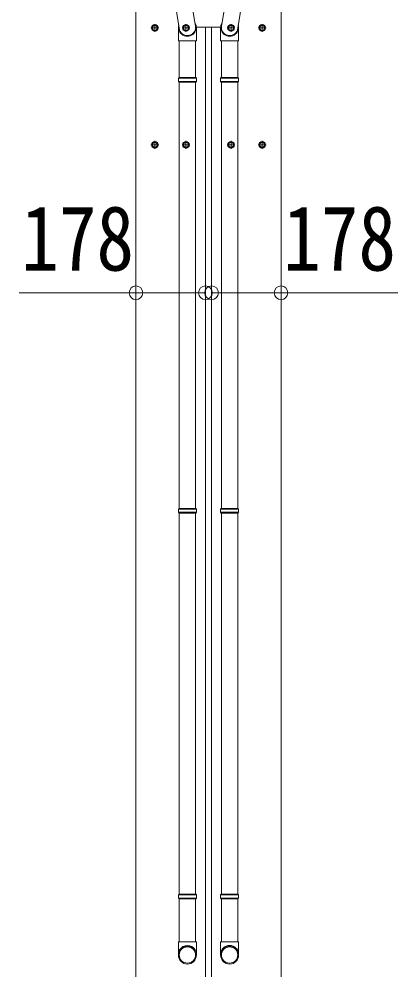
# Model space of a CAD drawing. Units: millimetres at full size. Extents: x -9783 to 9892, y -6828 to 6752.
# Drawn here: x -5113 to -4141, y -4196 to -1755 of the extents above; entities that cross this region are included whole.
import ezdxf
from ezdxf.enums import TextEntityAlignment as Align

# ---------------------------------------------------------------- set-up
doc = ezdxf.new("R2010")
doc.units = ezdxf.units.MM
doc.header["$LTSCALE"] = 35
doc.header["$PDMODE"] = 32
doc.header["$PDSIZE"] = 35
for name, color, linetype, lineweight in [('0-1_本体', 4, 'Continuous', 9), ('0-2_部品', 7, 'Continuous', 9), ('0-A_寸法', 6, 'Continuous', 9)]:
    doc.layers.add(name, color=color, linetype=linetype, lineweight=lineweight)
doc.styles.add('ＭＳ ゴシック', font='')
doc.styles.get('ＭＳ ゴシック').set_extended_font_data('MS Gothic')

msp = doc.modelspace()

# ---------------------------------------------------------------- linework, layer by layer
at = {"layer": '0-1_本体'}
for p, q in [((-4812.63, -1597.77), (-4812.63, -4777.77)), ((-4812.63, -1597.77), (-4812.63, -4777.77)), ((-4440.63, -1597.77), (-4440.63, -4777.77)), ((-4440.63, -1597.77), (-4440.63, -4777.77)), ((-4634.63, -4777.77), (-4634.63, -1776.33)), ((-4634.63, -4777.77), (-4634.63, -1776.33)), ((-4618.63, -4777.77), (-4618.63, -1776.33)), ((-4618.63, -4777.77), (-4618.63, -1776.33))]:
    msp.add_line(p, q, dxfattribs=at)
at = {"layer": '0-1_本体', "color": 6}
for p, q in [((-4812.63, -2457.94), (-4634.63, -2457.94)), ((-4440.63, -2457.94), (-4618.63, -2457.94))]:
    msp.add_line(p, q, dxfattribs=at)
at = {"layer": '0-2_部品'}
for p, q in [((-4675.89, -1677.93), (-4659.98, -1774.11)), ((-4577.37, -1677.93), (-4593.28, -1774.11)), ((-4711.41, -1719.84), (-4700.68, -1783.43)), ((-4541.84, -1719.84), (-4552.58, -1783.43)), ((-4774.38, -1778.01), (-4754.38, -1778.01)), ((-4770.88, -1774.26), (-4764.38, -1770.5)), ((-4764.38, -1788.01), (-4764.38, -1768.01)), ((-4764.38, -1770.5), (-4757.88, -1774.26)), ((-4757.88, -1781.76), (-4764.38, -1785.51)), ((-4757.88, -1774.26), (-4757.88, -1781.76)), ((-4703.83, -1776.61), (-4703.83, -1811.27)), ((-4694.38, -1778.01), (-4674.38, -1778.01)), ((-4690.88, -1774.26), (-4684.38, -1770.5)), ((-4684.38, -1788.01), (-4684.38, -1768.01)), ((-4684.38, -1770.5), (-4677.88, -1774.26)), ((-4677.88, -1781.76), (-4684.38, -1785.51)), ((-4677.88, -1774.26), (-4677.88, -1781.76)), ((-4658.26, -1776.33), (-4595, -1776.33)), ((-4657.83, -1811.27), (-4657.83, -1776.91)), ((-4595.43, -1811.27), (-4595.43, -1776.91)), ((-4558.88, -1778.01), (-4578.88, -1778.01)), ((-4568.88, -1770.5), (-4575.38, -1774.26)), ((-4575.38, -1774.26), (-4575.38, -1781.76)), ((-4575.38, -1781.76), (-4568.88, -1785.51)), ((-4568.88, -1788.01), (-4568.88, -1768.01)), ((-4562.38, -1774.26), (-4568.88, -1770.5)), ((-4549.43, -1776.61), (-4549.43, -1811.27)), ((-4478.88, -1778.01), (-4498.88, -1778.01)), ((-4488.88, -1770.5), (-4495.38, -1774.26)), ((-4495.38, -1774.26), (-4495.38, -1781.76)), ((-4495.38, -1781.76), (-4488.88, -1785.51)), ((-4488.88, -1788.01), (-4488.88, -1768.01)), ((-4482.38, -1774.26), (-4488.88, -1770.5)), ((-4703.83, -1811.27), (-4657.83, -1811.27)), ((-4701.83, -1811.27), (-4701.83, -1905.27)), ((-4659.83, -1811.27), (-4659.83, -1905.27)), ((-4549.43, -1811.27), (-4595.43, -1811.27)), ((-4593.43, -1811.27), (-4593.43, -1905.27)), ((-4551.43, -1811.27), (-4551.43, -1905.27)), ((-4703.83, -1907.27), (-4702.83, -1905.27)), ((-4703.83, -1907.27), (-4657.83, -1907.27)), ((-4703.83, -1907.27), (-4703.83, -1915.27)), ((-4703.83, -1915.27), (-4657.83, -1915.27)), ((-4703.83, -1915.27), (-4702.83, -1917.27)), ((-4702.83, -1905.27), (-4658.83, -1905.27)), ((-4702.83, -1917.27), (-4658.83, -1917.27)), ((-4701.83, -1917.27), (-4701.83, -3011.45)), ((-4659.83, -1917.27), (-4659.83, -3011.45)), ((-4657.83, -1907.27), (-4658.83, -1905.27)), ((-4595.43, -1907.27), (-4594.43, -1905.27)), ((-4549.43, -1907.27), (-4595.43, -1907.27)), ((-4549.43, -1915.27), (-4595.43, -1915.27)), ((-4550.43, -1905.27), (-4594.43, -1905.27)), ((-4550.43, -1917.27), (-4594.43, -1917.27)), ((-4593.43, -1917.27), (-4593.43, -3011.45)), ((-4551.43, -1917.27), (-4551.43, -3011.45)), ((-4549.43, -1907.27), (-4550.43, -1905.27)), ((-4549.43, -1915.27), (-4550.43, -1917.27)), ((-4549.43, -1907.27), (-4549.43, -1915.27)), ((-4770.88, -2074.26), (-4764.38, -2070.5)), ((-4764.38, -2088.01), (-4764.38, -2068.01)), ((-4764.38, -2070.5), (-4757.88, -2074.26)), ((-4757.88, -2074.26), (-4757.88, -2081.76)), ((-4690.88, -2074.26), (-4684.38, -2070.5)), ((-4684.38, -2088.01), (-4684.38, -2068.01)), ((-4684.38, -2070.5), (-4677.88, -2074.26)), ((-4677.88, -2074.26), (-4677.88, -2081.76)), ((-4568.88, -2070.5), (-4575.38, -2074.26)), ((-4575.38, -2074.26), (-4575.38, -2081.76)), ((-4568.88, -2088.01), (-4568.88, -2068.01)), ((-4562.38, -2074.26), (-4568.88, -2070.5)), ((-4488.88, -2070.5), (-4495.38, -2074.26)), ((-4495.38, -2074.26), (-4495.38, -2081.76)), ((-4488.88, -2088.01), (-4488.88, -2068.01)), ((-4482.38, -2074.26), (-4488.88, -2070.5)), ((-4774.38, -2078.01), (-4754.38, -2078.01)), ((-4757.88, -2081.76), (-4764.38, -2085.51)), ((-4694.38, -2078.01), (-4674.38, -2078.01)), ((-4677.88, -2081.76), (-4684.38, -2085.51)), ((-4558.88, -2078.01), (-4578.88, -2078.01)), ((-4575.38, -2081.76), (-4568.88, -2085.51)), ((-4478.88, -2078.01), (-4498.88, -2078.01)), ((-4495.38, -2081.76), (-4488.88, -2085.51)), ((-4703.83, -3013.45), (-4702.83, -3011.45)), ((-4703.83, -3013.45), (-4657.83, -3013.45)), ((-4703.83, -3013.45), (-4703.83, -3021.45)), ((-4703.83, -3021.45), (-4657.83, -3021.45)), ((-4703.83, -3021.45), (-4702.83, -3023.45)), ((-4702.83, -3011.45), (-4658.83, -3011.45)), ((-4702.83, -3023.45), (-4658.83, -3023.45)), ((-4701.83, -3023.45), (-4701.83, -4001.64)), ((-4659.83, -3023.45), (-4659.83, -4001.64)), ((-4657.83, -3013.45), (-4658.83, -3011.45)), ((-4595.43, -3013.45), (-4594.43, -3011.45)), ((-4549.43, -3013.45), (-4595.43, -3013.45)), ((-4549.43, -3021.45), (-4595.43, -3021.45)), ((-4550.43, -3011.45), (-4594.43, -3011.45)), ((-4550.43, -3023.45), (-4594.43, -3023.45)), ((-4593.43, -3023.45), (-4593.43, -4001.64)), ((-4551.43, -3023.45), (-4551.43, -4001.64)), ((-4549.43, -3013.45), (-4550.43, -3011.45)), ((-4549.43, -3021.45), (-4550.43, -3023.45)), ((-4549.43, -3013.45), (-4549.43, -3021.45)), ((-4703.83, -4003.64), (-4702.83, -4001.64)), ((-4702.83, -4001.64), (-4658.83, -4001.64)), ((-4657.83, -4003.64), (-4658.83, -4001.64)), ((-4595.43, -4003.64), (-4594.43, -4001.64)), ((-4550.43, -4001.64), (-4594.43, -4001.64)), ((-4549.43, -4003.64), (-4550.43, -4001.64)), ((-4703.83, -4003.64), (-4657.83, -4003.64)), ((-4703.83, -4003.64), (-4703.83, -4011.64)), ((-4703.83, -4011.64), (-4657.83, -4011.64)), ((-4703.83, -4011.64), (-4702.83, -4013.64)), ((-4702.83, -4013.64), (-4658.83, -4013.64)), ((-4701.83, -4013.64), (-4701.83, -4123.64)), ((-4659.83, -4013.64), (-4659.83, -4123.64)), ((-4549.43, -4003.64), (-4595.43, -4003.64)), ((-4549.43, -4011.64), (-4595.43, -4011.64)), ((-4550.43, -4013.64), (-4594.43, -4013.64)), ((-4593.43, -4013.64), (-4593.43, -4123.64)), ((-4551.43, -4013.64), (-4551.43, -4123.64)), ((-4549.43, -4011.64), (-4550.43, -4013.64)), ((-4549.43, -4003.64), (-4549.43, -4011.64)), ((-4703.83, -4157.78), (-4703.83, -4123.64)), ((-4703.83, -4123.64), (-4657.83, -4123.64)), ((-4657.83, -4157.78), (-4657.83, -4123.64)), ((-4595.43, -4157.78), (-4595.43, -4123.64)), ((-4549.43, -4123.64), (-4595.43, -4123.64)), ((-4549.43, -4157.78), (-4549.43, -4123.64))]:
    msp.add_line(p, q, dxfattribs=at)
for points in [[(-4764.38, -1785.51), (-4770.88, -1781.76), (-4770.88, -1774.26)], [(-4684.38, -1785.51), (-4690.88, -1781.76), (-4690.88, -1774.26)], [(-4568.88, -1785.51), (-4562.38, -1781.76), (-4562.38, -1774.26)], [(-4488.88, -1785.51), (-4482.38, -1781.76), (-4482.38, -1774.26)], [(-4657.83, -1907.27), (-4657.83, -1915.27), (-4658.83, -1917.27)], [(-4595.43, -1907.27), (-4595.43, -1915.27), (-4594.43, -1917.27)], [(-4764.38, -2085.51), (-4770.88, -2081.76), (-4770.88, -2074.26)], [(-4684.38, -2085.51), (-4690.88, -2081.76), (-4690.88, -2074.26)], [(-4568.88, -2085.51), (-4562.38, -2081.76), (-4562.38, -2074.26)], [(-4488.88, -2085.51), (-4482.38, -2081.76), (-4482.38, -2074.26)], [(-4657.83, -3013.45), (-4657.83, -3021.45), (-4658.83, -3023.45)], [(-4595.43, -3013.45), (-4595.43, -3021.45), (-4594.43, -3023.45)], [(-4657.83, -4003.64), (-4657.83, -4011.64), (-4658.83, -4013.64)], [(-4595.43, -4003.64), (-4595.43, -4011.64), (-4594.43, -4013.64)]]:
    msp.add_lwpolyline(points, dxfattribs=at)
for centre, radius in [((-4764.38, -1778.01), 8.5), ((-4764.38, -1778.01), 7.7), ((-4764.38, -1778.01), 6.5), ((-4684.38, -1778.01), 8.5), ((-4684.38, -1778.01), 7.7), ((-4684.38, -1778.01), 6.5), ((-4568.88, -1778.01), 8.5), ((-4568.88, -1778.01), 7.7), ((-4568.88, -1778.01), 6.5), ((-4488.88, -1778.01), 8.5), ((-4488.88, -1778.01), 7.7), ((-4488.88, -1778.01), 6.5), ((-4764.38, -2078.01), 8.5), ((-4764.38, -2078.01), 7.7), ((-4764.38, -2078.01), 6.5), ((-4684.38, -2078.01), 8.5), ((-4684.38, -2078.01), 7.7), ((-4684.38, -2078.01), 6.5), ((-4568.88, -2078.01), 8.5), ((-4568.88, -2078.01), 7.7), ((-4568.88, -2078.01), 6.5), ((-4488.88, -2078.01), 8.5), ((-4488.88, -2078.01), 7.7), ((-4488.88, -2078.01), 6.5)]:
    msp.add_circle(centre, radius, dxfattribs=at)
for centre, start, end in [((-4687.83, -1776.91), 0, 2.54858), ((-4565.43, -1776.91), 177.45142, 180)]:
    msp.add_arc(centre, 30, start, end, dxfattribs=at)
for centre, major_axis, ratio, start_param, end_param in [((-4680.83, -1776.61), (-23, 0), 0.996195, 6.0000678, 10.0103449), ((-4680.83, -1776.61), (-21, 0), 0.996195, 0.3319459, 3.3482706), ((-4572.43, -1776.61), (23, 0), 0.996195, 2.5560258, 6.5663028), ((-4572.43, -1776.61), (21, 0), 0.996195, 2.9349147, 5.9512394), ((-4680.83, -4156.04), (23, 0), 0.996195, 6.2831853, 9.424778), ((-4680.83, -4157.78), (23, 0), 0.996195, 6.2831853, 9.424778), ((-4572.43, -4156.04), (-23, 0), 0.996195, 3.1415927, 6.2831853), ((-4572.43, -4157.78), (-23, 0), 0.996195, 3.1415927, 6.2831853), ((-4680.83, -4157.78), (0, -23.43), 0.981806, 4.712389, 7.8539816), ((-4572.43, -4157.78), (0, -23.43), 0.981806, 4.712389, 7.8539816)]:
    msp.add_ellipse(centre, major_axis=major_axis, ratio=ratio, start_param=start_param, end_param=end_param, dxfattribs=at)
for centre, major_axis in [((-4680.83, -4157.78), (-21, 0)), ((-4572.43, -4157.78), (21, 0))]:
    msp.add_ellipse(centre, major_axis=major_axis, ratio=0.996195, dxfattribs=at)
at = {"layer": '0-A_寸法'}
for p, q in [((-4812.63, -2457.94), (-5112.63, -2457.94)), ((-4440.63, -2457.94), (-4140.63, -2457.94))]:
    msp.add_line(p, q, dxfattribs=at)
for p in [(-4812.63, -2457.94), (-4634.63, -2457.94), (-4618.63, -2457.94), (-4440.63, -2457.94)]:
    msp.add_point(p, dxfattribs=at)

# ---------------------------------------------------------------- texts
at = {"layer": '0-A_寸法', "color": 7, "style": 'ＭＳ ゴシック', "width": 0.85}
for p in [(-5107, -2450.94), (-4435, -2450.94)]:
    msp.add_text('178', height=166.8, dxfattribs=at).set_placement(p, align=Align.BOTTOM_LEFT)

doc.saveas('drawing.dxf')
